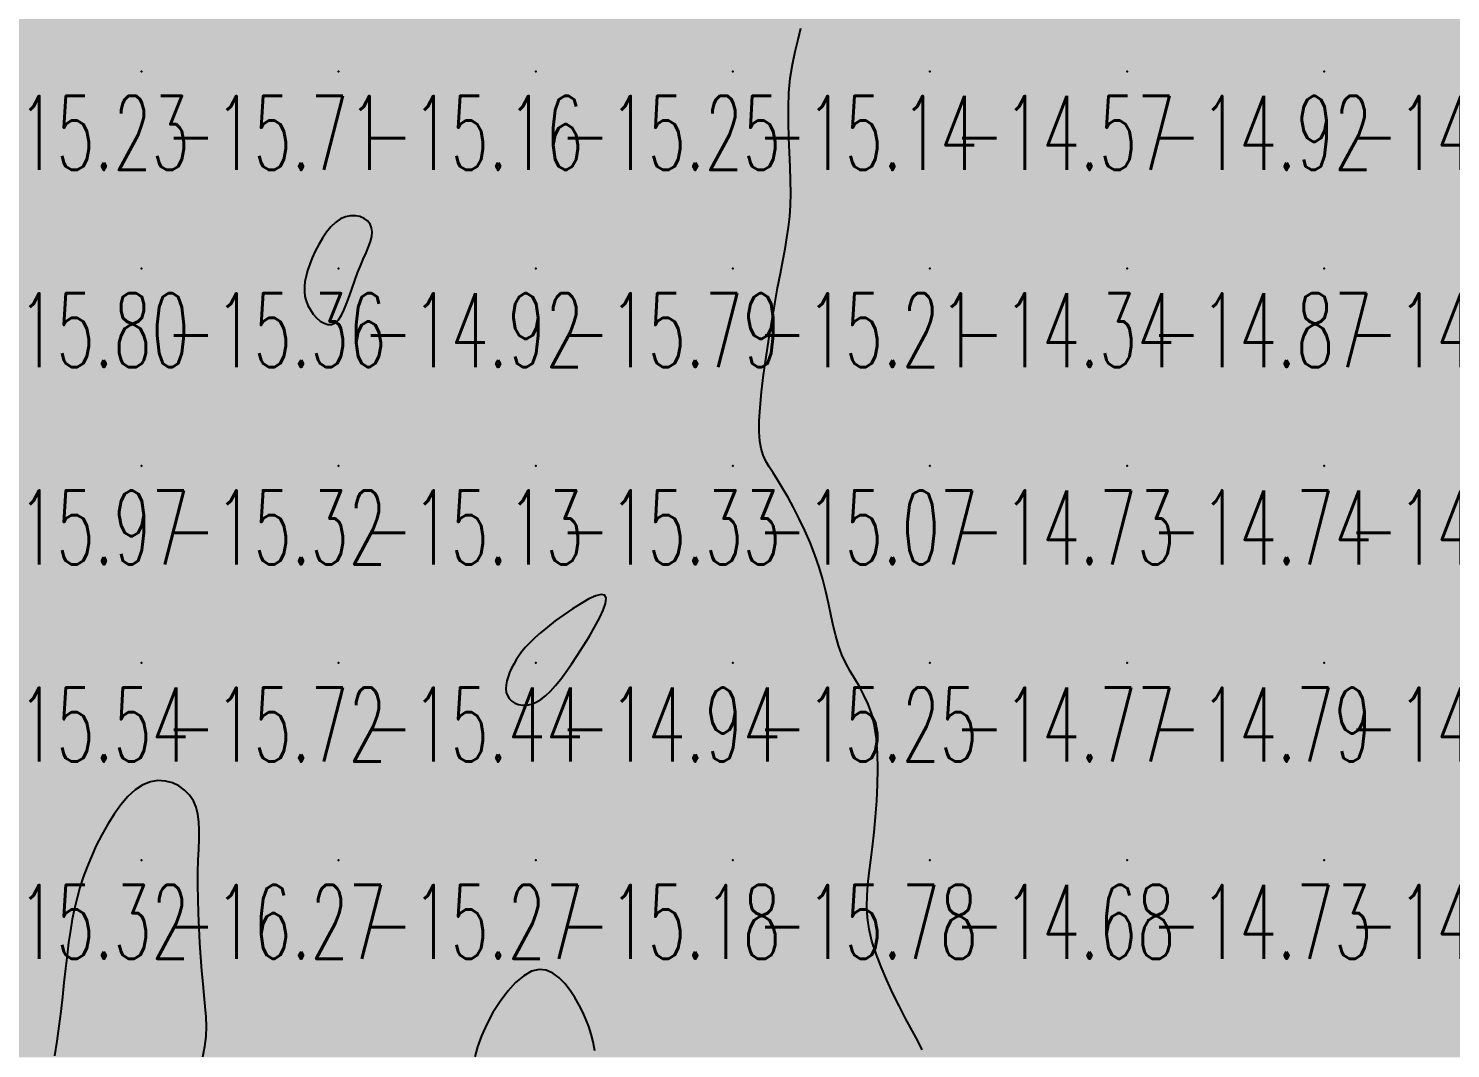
# Model space of a CAD drawing. Header units: millimetres. Extents: x 88261 to 90953, y 390274 to 392322.
# Drawn here: x 89514.5 to 89586.7, y 391637.7 to 391689.4 of the extents above; entities that cross this region are included whole.
import ezdxf
from ezdxf.enums import TextEntityAlignment as Align

# ---------------------------------------------------------------- set-up
doc = ezdxf.new("R2010")
doc.units = ezdxf.units.MM
doc.header["$LTSCALE"] = 25
for name, color, linetype in [('CN_03_00', 7, 'Continuous'), ('CN_04_00', 242, 'Continuous'), ('COTEAlt', 7, 'Continuous'), ('TN_COLORIAGE', 7, 'Continuous')]:
    doc.layers.add(name, color=color, linetype=linetype)
doc.styles.add('Simplex 1.0', font='Simplex.shx', dxfattribs={"width": 0.99, "height": 2.5})
doc.styles.get("Standard").update_dxf_attribs({"font": 'times.ttf'})

# ---------------------------------------------------------------- blocks, each defined once
blk = doc.blocks.new('COTE')
at = {"color": 0}
blk.add_point((0, 0), dxfattribs=at)
at = {"layer": 'COTEAlt'}
blk.add_attdef('ALT', text='', height=3.75, dxfattribs=at).set_placement((1.25, -1.25), align=Align.TOP_LEFT)

msp = doc.modelspace()

# ---------------------------------------------------------------- linework, layer by layer
at = {"layer": 'CN_03_00', "elevation": -16, "flags": 128}
msp.add_lwpolyline([(89523.369, 391637.269), (89523.473, 391637.797), (89523.528, 391638.303), (89523.543, 391638.799), (89523.527, 391639.3), (89523.487, 391639.82), (89523.433, 391640.371), (89523.373, 391640.969), (89523.314, 391641.621), (89523.26, 391642.318), (89523.212, 391643.046), (89523.172, 391643.79), (89523.14, 391644.536), (89523.119, 391645.268), (89523.109, 391645.973), (89523.114, 391646.635), (89523.132, 391647.244), (89523.155, 391647.801), (89523.175, 391648.308), (89523.181, 391648.77), (89523.165, 391649.191), (89523.117, 391649.574), (89523.028, 391649.924), (89522.887, 391650.244), (89522.689, 391650.536), (89522.44, 391650.792), (89522.146, 391651.004), (89521.818, 391651.161), (89521.462, 391651.254), (89521.088, 391651.273), (89520.704, 391651.21), (89520.318, 391651.054), (89519.937, 391650.801), (89519.566, 391650.46), (89519.207, 391650.048), (89518.864, 391649.578), (89518.54, 391649.066), (89518.237, 391648.528), (89517.959, 391647.977), (89517.708, 391647.428), (89517.488, 391646.894), (89517.295, 391646.371), (89517.127, 391645.851), (89516.981, 391645.328), (89516.853, 391644.794), (89516.742, 391644.243), (89516.643, 391643.668), (89516.555, 391643.061), (89516.473, 391642.417), (89516.395, 391641.741), (89516.319, 391641.038), (89516.24, 391640.314), (89516.156, 391639.574), (89516.064, 391638.824), (89515.961, 391638.07), (89515.844, 391637.317)], dxfattribs=at)
at = {"layer": 'CN_04_00', "elevation": -15, "flags": 128}
for points in [[(89559.858, 391637.625), (89559.716, 391637.904), (89559.527, 391638.266), (89559.284, 391638.719), (89559.001, 391639.252), (89558.693, 391639.846), (89558.374, 391640.484), (89558.062, 391641.15), (89557.77, 391641.825), (89557.514, 391642.493), (89557.31, 391643.136), (89557.17, 391643.742), (89557.088, 391644.32), (89557.055, 391644.881), (89557.064, 391645.441), (89557.105, 391646.011), (89557.17, 391646.604), (89557.249, 391647.235), (89557.335, 391647.917), (89557.418, 391648.656), (89557.494, 391649.441), (89557.555, 391650.252), (89557.595, 391651.07), (89557.61, 391651.878), (89557.594, 391652.657), (89557.539, 391653.388), (89557.441, 391654.052), (89557.297, 391654.637), (89557.113, 391655.153), (89556.901, 391655.614), (89556.671, 391656.038), (89556.433, 391656.438), (89556.198, 391656.831), (89555.976, 391657.233), (89555.778, 391657.657), (89555.61, 391658.118), (89555.468, 391658.614), (89555.341, 391659.141), (89555.222, 391659.695), (89555.1, 391660.272), (89554.968, 391660.868), (89554.815, 391661.478), (89554.634, 391662.099), (89554.418, 391662.726), (89554.172, 391663.35), (89553.904, 391663.962), (89553.623, 391664.554), (89553.336, 391665.115), (89553.052, 391665.636), (89552.779, 391666.109), (89552.525, 391666.524), (89552.297, 391666.877), (89552.097, 391667.188), (89551.928, 391667.48), (89551.79, 391667.778), (89551.686, 391668.107), (89551.616, 391668.49), (89551.583, 391668.952), (89551.588, 391669.517), (89551.631, 391670.201), (89551.708, 391670.986), (89551.812, 391671.843), (89551.937, 391672.746), (89552.077, 391673.666), (89552.226, 391674.577), (89552.377, 391675.451), (89552.524, 391676.261), (89552.662, 391676.986), (89552.788, 391677.638), (89552.901, 391678.236), (89552.997, 391678.797), (89553.076, 391679.34), (89553.136, 391679.884), (89553.173, 391680.446), (89553.188, 391681.046), (89553.178, 391681.698), (89553.152, 391682.393), (89553.119, 391683.123), (89553.088, 391683.875), (89553.068, 391684.638), (89553.069, 391685.402), (89553.099, 391686.154), (89553.167, 391686.885), (89553.278, 391687.583), (89553.418, 391688.242), (89553.566, 391688.857), (89553.704, 391689.42)], [(89543.245, 391637.58), (89543.16, 391638.02), (89543.06, 391638.425), (89542.941, 391638.805), (89542.802, 391639.171), (89542.641, 391639.531), (89542.453, 391639.895), (89542.239, 391640.27), (89541.997, 391640.638), (89541.729, 391640.981), (89541.437, 391641.278), (89541.12, 391641.509), (89540.781, 391641.654), (89540.421, 391641.693), (89540.039, 391641.606), (89539.64, 391641.381), (89539.233, 391641.034), (89538.83, 391640.59), (89538.442, 391640.074), (89538.083, 391639.51), (89537.764, 391638.923), (89537.495, 391638.337), (89537.291, 391637.776), (89537.158, 391637.26)]]:
    msp.add_lwpolyline(points, dxfattribs=at)
for points in [[(89530.242, 391674.646), (89530.395, 391674.876), (89530.537, 391675.164), (89530.673, 391675.497), (89530.805, 391675.861), (89530.936, 391676.245), (89531.071, 391676.633), (89531.21, 391677.014), (89531.357, 391677.375), (89531.504, 391677.716), (89531.644, 391678.035), (89531.767, 391678.332), (89531.865, 391678.608), (89531.93, 391678.862), (89531.954, 391679.095), (89531.927, 391679.305), (89531.845, 391679.493), (89531.713, 391679.654), (89531.54, 391679.782), (89531.333, 391679.872), (89531.102, 391679.919), (89530.855, 391679.919), (89530.6, 391679.865), (89530.346, 391679.752), (89530.099, 391679.578), (89529.864, 391679.351), (89529.641, 391679.08), (89529.433, 391678.778), (89529.242, 391678.454), (89529.069, 391678.118), (89528.916, 391677.782), (89528.786, 391677.455), (89528.68, 391677.147), (89528.598, 391676.857), (89528.543, 391676.582), (89528.515, 391676.321), (89528.516, 391676.071), (89528.546, 391675.83), (89528.606, 391675.595), (89528.697, 391675.365), (89528.82, 391675.14), (89528.969, 391674.927), (89529.138, 391674.736), (89529.322, 391674.579), (89529.514, 391674.465), (89529.707, 391674.405), (89529.897, 391674.409), (89530.077, 391674.487), (89530.242, 391674.646)], [(89540.509, 391655.386), (89540.753, 391655.575), (89541.001, 391655.81), (89541.255, 391656.089), (89541.517, 391656.411), (89541.787, 391656.773), (89542.068, 391657.175), (89542.359, 391657.613), (89542.661, 391658.083), (89542.959, 391658.568), (89543.238, 391659.048), (89543.479, 391659.504), (89543.669, 391659.914), (89543.789, 391660.259), (89543.824, 391660.519), (89543.757, 391660.675), (89543.578, 391660.712), (89543.302, 391660.643), (89542.953, 391660.487), (89542.55, 391660.262), (89542.116, 391659.988), (89541.672, 391659.684), (89541.241, 391659.369), (89540.843, 391659.061), (89540.497, 391658.775), (89540.201, 391658.512), (89539.948, 391658.268), (89539.734, 391658.038), (89539.552, 391657.819), (89539.396, 391657.607), (89539.26, 391657.397), (89539.139, 391657.187), (89539.028, 391656.973), (89538.929, 391656.757), (89538.847, 391656.541), (89538.784, 391656.33), (89538.746, 391656.125), (89538.735, 391655.931), (89538.756, 391655.748), (89538.812, 391655.582), (89538.906, 391655.433), (89539.034, 391655.308), (89539.193, 391655.208), (89539.376, 391655.139), (89539.58, 391655.105), (89539.8, 391655.108), (89540.031, 391655.154), (89540.269, 391655.245), (89540.509, 391655.386)]]:
    msp.add_lwpolyline(points, close=True, dxfattribs=at)
at = {"layer": 'TN_COLORIAGE', "color": 241}
for points in [[(89510.249, 391697.239, -15.784), (89510.249, 391687.239, -15.784), (89520.249, 391697.239, -15.784)], [(89510.249, 391687.239, -15.784), (89520.249, 391687.239, -15.784), (89520.249, 391697.239, -15.784)], [(89520.249, 391697.239, -15.287), (89520.249, 391687.239, -15.287), (89530.249, 391697.239, -15.287)], [(89520.249, 391687.239, -15.287), (89530.249, 391687.239, -15.287), (89530.249, 391697.239, -15.287)], [(89530.249, 391697.239, -15.082), (89530.249, 391687.239, -15.082), (89540.249, 391697.239, -15.082)], [(89530.249, 391687.239, -15.082), (89540.249, 391687.239, -15.082), (89540.249, 391697.239, -15.082)], [(89540.249, 391687.239, -15), (89545.969, 391692.959, -15), (89540.249, 391697.239, -15), (89543.277, 391697.239, -15)], [(89540.249, 391687.239, -15), (89545.969, 391692.959, -15), (89550.249, 391687.239, -15), (89550.249, 391691.457, -15)], [(89550.249, 391691.457, -15.138), (89554.912, 391691.902, -15.138), (89550.249, 391687.239, -15.138)], [(89552.658, 391687.239, -15.138), (89554.912, 391691.902, -15.138), (89550.249, 391687.239, -15.138)], [(89510.249, 391687.239, -15.705), (89510.249, 391677.239, -15.705), (89520.249, 391687.239, -15.705)], [(89510.249, 391677.239, -15.705), (89520.249, 391677.239, -15.705), (89520.249, 391687.239, -15.705)], [(89520.249, 391687.239, -15.161), (89520.249, 391677.239, -15.161), (89530.249, 391687.239, -15.161)], [(89520.249, 391677.239, -15), (89528.529, 391677.239, -15), (89530.249, 391687.239, -15), (89530.249, 391680.433, -15)], [(89540.249, 391687.239, -15), (89532.549, 391679.54, -15), (89530.249, 391687.239, -15), (89530.249, 391680.433, -15)], [(89540.249, 391677.239, -15), (89531.116, 391677.239, -15), (89540.249, 391687.239, -15), (89532.549, 391679.54, -15)], [(89540.249, 391687.239, -15.138), (89540.249, 391677.239, -15.138), (89550.249, 391687.239, -15.138)], [(89540.249, 391677.239, -15.138), (89550.249, 391677.239, -15.138), (89550.249, 391687.239, -15.138)], [(89550.249, 391677.239, -15), (89553.459, 391680.45, -15), (89550.249, 391687.239, -15), (89552.658, 391687.239, -15)], [(89552.63, 391677.239, -15.205), (89553.459, 391680.45, -15.205), (89550.249, 391677.239, -15.205)], [(89510.249, 391677.239, -15.363), (89510.249, 391667.239, -15.363), (89520.249, 391677.239, -15.363)], [(89510.249, 391667.239, -15.363), (89520.249, 391667.239, -15.363), (89520.249, 391677.239, -15.363)], [(89520.249, 391677.239, -15), (89528.529, 391677.239, -15), (89520.249, 391667.239, -15), (89528.351, 391675.342, -15)], [(89540.249, 391677.239, -15), (89531.116, 391677.239, -15), (89530.249, 391667.239, -15), (89530.249, 391673.585, -15)], [(89530.249, 391667.239, -15.795), (89540.249, 391667.239, -15.795), (89540.249, 391677.239, -15.795)], [(89540.249, 391677.239, -15.205), (89540.249, 391667.239, -15.205), (89550.249, 391677.239, -15.205)], [(89540.249, 391667.239, -15.205), (89550.249, 391667.239, -15.205), (89550.249, 391677.239, -15.205)], [(89550.249, 391677.239, -15), (89552.63, 391677.239, -15), (89550.249, 391667.239, -15), (89551.166, 391668.156, -15)], [(89520.249, 391667.239, -15), (89528.351, 391675.342, -15), (89530.249, 391667.239, -15), (89530.249, 391673.585, -15)], [(89551.166, 391668.156, -15.066), (89552.237, 391667.239, -15.066), (89550.249, 391667.239, -15.066)], [(89510.249, 391667.239, -15.322), (89510.249, 391657.239, -15.322), (89520.249, 391667.239, -15.322)], [(89510.249, 391657.239, -15.322), (89520.249, 391657.239, -15.322), (89520.249, 391667.239, -15.322)], [(89520.249, 391667.239, -15.131), (89520.249, 391657.239, -15.131), (89530.249, 391667.239, -15.131)], [(89520.249, 391657.239, -15.131), (89530.249, 391657.239, -15.131), (89530.249, 391667.239, -15.131)], [(89530.249, 391667.239, -15.332), (89530.249, 391657.239, -15.332), (89540.249, 391667.239, -15.332)], [(89530.249, 391657.239, -15), (89539.048, 391657.239, -15), (89540.249, 391667.239, -15), (89540.249, 391658.78, -15)], [(89540.249, 391667.239, -15), (89540.249, 391658.78, -15), (89550.249, 391667.239, -15), (89545.017, 391662.008, -15)], [(89550.249, 391657.239, -15), (89542.223, 391657.239, -15), (89550.249, 391667.239, -15), (89545.017, 391662.008, -15)], [(89550.249, 391657.239, -15), (89555.038, 391662.029, -15), (89550.249, 391667.239, -15), (89552.237, 391667.239, -15)], [(89555.038, 391662.029, -15.246), (89555.415, 391657.239, -15.246), (89550.249, 391657.239, -15.246)], [(89510.249, 391657.239, -15.717), (89510.249, 391647.239, -15.717), (89520.249, 391657.239, -15.717)], [(89520.249, 391652.141, -15.323), (89517.38, 391647.239, -15.323), (89520.249, 391657.239, -15.323), (89510.249, 391647.239, -15.323)], [(89520.249, 391652.141, -15.443), (89523.53, 391650.521, -15.443), (89520.249, 391657.239, -15.443), (89530.249, 391657.239, -15.443)], [(89523.53, 391650.521, -15.265), (89522.952, 391647.239, -15.265), (89530.249, 391657.239, -15.265), (89530.249, 391647.239, -15.265)], [(89530.249, 391657.239, -15), (89539.048, 391657.239, -15), (89530.249, 391647.239, -15), (89538.394, 391655.384, -15)], [(89550.249, 391657.239, -15), (89542.223, 391657.239, -15), (89540.249, 391647.239, -15), (89540.249, 391654.712, -15)], [(89540.249, 391647.239, -15.246), (89550.249, 391647.239, -15.246), (89550.249, 391657.239, -15.246)], [(89550.249, 391647.239, -15), (89557.968, 391654.958, -15), (89550.249, 391657.239, -15), (89555.415, 391657.239, -15)], [(89530.249, 391647.239, -15), (89538.394, 391655.384, -15), (89540.249, 391647.239, -15), (89540.249, 391654.712, -15)], [(89557.362, 391647.239, -15.778), (89557.968, 391654.958, -15.778), (89550.249, 391647.239, -15.778)], [(89516.481, 391643.471, -15.323), (89517.38, 391647.239, -15.323), (89510.249, 391637.239, -15.323), (89510.249, 391647.239, -15.323)], [(89522.952, 391647.239, -15.265), (89523.343, 391640.333, -15.265), (89530.249, 391647.239, -15.265)], [(89523.913, 391637.239, -15.265), (89523.343, 391640.333, -15.265), (89530.249, 391637.239, -15.265), (89530.249, 391647.239, -15.265)], [(89530.249, 391647.239, -15.179), (89530.249, 391637.239, -15.179), (89540.249, 391647.239, -15.179)], [(89530.249, 391637.239, -15), (89536.488, 391637.239, -15), (89540.249, 391647.239, -15), (89540.249, 391643.164, -15)], [(89550.249, 391647.239, -15), (89542.752, 391639.742, -15), (89540.249, 391647.239, -15), (89540.249, 391643.164, -15)], [(89550.249, 391647.239, -15), (89542.752, 391639.742, -15), (89550.249, 391637.239, -15), (89543.464, 391637.239, -15)], [(89550.249, 391647.239, -15), (89557.362, 391647.239, -15), (89550.249, 391637.239, -15), (89556.594, 391643.584, -15)], [(89516.481, 391643.471, -15.55), (89516.026, 391637.239, -15.55), (89510.249, 391637.239, -15.55)], [(89556.594, 391643.584, -15.548), (89560.126, 391637.239, -15.548), (89550.249, 391637.239, -15.548)]]:
    msp.add_solid(points, dxfattribs=at)
at = {"layer": 'TN_COLORIAGE', "color": 231}
for points in [[(89554.912, 391691.902, -14.566), (89552.658, 391687.239, -14.566), (89560.249, 391697.239, -14.566), (89560.249, 391687.239, -14.566)], [(89560.249, 391697.239, -14.963), (89560.249, 391687.239, -14.963), (89570.249, 391697.239, -14.963)], [(89560.249, 391687.239, -14.963), (89570.249, 391687.239, -14.963), (89570.249, 391697.239, -14.963)], [(89570.249, 391697.239, -14), (89579.162, 391697.239, -14), (89570.249, 391687.239, -14), (89579.117, 391696.108, -14)], [(89580.249, 391687.239, -14.624), (89590.249, 391687.239, -14.624), (89590.249, 391697.239, -14.624)], [(89590.249, 391697.239, -14), (89581.834, 391697.239, -14), (89580.249, 391687.239, -14), (89580.249, 391694.018, -14)], [(89570.249, 391687.239, -14), (89579.117, 391696.108, -14), (89580.249, 391687.239, -14), (89580.249, 391694.018, -14)], [(89553.459, 391680.45, -14.343), (89552.63, 391677.239, -14.343), (89560.249, 391687.239, -14.343), (89560.249, 391677.239, -14.343)], [(89552.658, 391687.239, -14.566), (89553.459, 391680.45, -14.566), (89560.249, 391687.239, -14.566)], [(89560.249, 391687.239, -14.92), (89560.249, 391677.239, -14.92), (89570.249, 391687.239, -14.92)], [(89560.249, 391677.239, -14.92), (89570.249, 391677.239, -14.92), (89570.249, 391687.239, -14.92)], [(89570.249, 391677.239, -14.247), (89580.249, 391677.239, -14.247), (89580.249, 391687.239, -14.247)], [(89570.249, 391687.239, -14.247), (89570.249, 391677.239, -14.247), (89580.249, 391687.239, -14.247)], [(89580.249, 391687.239, -14.623), (89580.249, 391677.239, -14.623), (89590.249, 391687.239, -14.623)], [(89580.249, 391677.239, -14.623), (89590.249, 391677.239, -14.623), (89590.249, 391687.239, -14.623)], [(89530.249, 391680.433, -14.925), (89528.529, 391677.239, -14.925), (89530.249, 391677.239, -14.925)], [(89530.249, 391680.433, -14.925), (89532.549, 391679.54, -14.925), (89530.249, 391677.239, -14.925)], [(89532.549, 391679.54, -14.925), (89531.116, 391677.239, -14.925), (89530.249, 391677.239, -14.925)], [(89528.351, 391675.342, -14.925), (89528.529, 391677.239, -14.925), (89530.249, 391677.239, -14.925)], [(89530.249, 391673.585, -14.925), (89528.351, 391675.342, -14.925), (89530.249, 391677.239, -14.925)], [(89530.249, 391673.585, -14.925), (89531.116, 391677.239, -14.925), (89530.249, 391677.239, -14.925)], [(89551.166, 391668.156, -14.343), (89552.63, 391677.239, -14.343), (89560.249, 391677.239, -14.343)], [(89552.237, 391667.239, -14.343), (89551.166, 391668.156, -14.343), (89560.249, 391667.239, -14.343), (89560.249, 391677.239, -14.343)], [(89560.249, 391667.239, -14.871), (89570.249, 391667.239, -14.871), (89570.249, 391677.239, -14.871)], [(89560.249, 391677.239, -14.871), (89560.249, 391667.239, -14.871), (89570.249, 391677.239, -14.871)], [(89570.249, 391667.239, -14.495), (89580.249, 391667.239, -14.495), (89580.249, 391677.239, -14.495)], [(89570.249, 391677.239, -14.495), (89570.249, 391667.239, -14.495), (89580.249, 391677.239, -14.495)], [(89580.249, 391667.239, -14.483), (89590.249, 391667.239, -14.483), (89590.249, 391677.239, -14.483)], [(89580.249, 391677.239, -14.483), (89580.249, 391667.239, -14.483), (89590.249, 391677.239, -14.483)], [(89552.237, 391667.239, -14.733), (89555.038, 391662.029, -14.733), (89560.249, 391667.239, -14.733)], [(89555.415, 391657.239, -14.733), (89555.038, 391662.029, -14.733), (89560.249, 391657.239, -14.733), (89560.249, 391667.239, -14.733)], [(89560.249, 391667.239, -14.738), (89560.249, 391657.239, -14.738), (89570.249, 391667.239, -14.738)], [(89560.249, 391657.239, -14.738), (89570.249, 391657.239, -14.738), (89570.249, 391667.239, -14.738)], [(89570.249, 391657.239, -14.593), (89580.249, 391657.239, -14.593), (89580.249, 391667.239, -14.593)], [(89570.249, 391667.239, -14.593), (89570.249, 391657.239, -14.593), (89580.249, 391667.239, -14.593)], [(89580.249, 391657.239, -14.316), (89590.249, 391657.239, -14.316), (89590.249, 391667.239, -14.316)], [(89580.249, 391667.239, -14.316), (89580.249, 391657.239, -14.316), (89590.249, 391667.239, -14.316)], [(89545.017, 391662.008, -14.94), (89540.249, 391658.78, -14.94), (89540.249, 391657.239, -14.94)], [(89545.017, 391662.008, -14.94), (89542.223, 391657.239, -14.94), (89540.249, 391657.239, -14.94)], [(89540.249, 391658.78, -14.94), (89539.048, 391657.239, -14.94), (89540.249, 391657.239, -14.94)], [(89538.394, 391655.384, -14.94), (89539.048, 391657.239, -14.94), (89540.249, 391657.239, -14.94)], [(89540.249, 391654.712, -14.94), (89538.394, 391655.384, -14.94), (89540.249, 391657.239, -14.94)], [(89540.249, 391654.712, -14.94), (89542.223, 391657.239, -14.94), (89540.249, 391657.239, -14.94)], [(89555.415, 391657.239, -14.77), (89557.968, 391654.958, -14.77), (89560.249, 391657.239, -14.77)], [(89557.968, 391654.958, -14.684), (89557.362, 391647.239, -14.684), (89560.249, 391657.239, -14.684), (89560.249, 391647.239, -14.684)], [(89560.249, 391657.239, -14.788), (89560.249, 391647.239, -14.788), (89570.249, 391657.239, -14.788)], [(89560.249, 391647.239, -14.788), (89570.249, 391647.239, -14.788), (89570.249, 391657.239, -14.788)], [(89570.249, 391657.239, -14.914), (89570.249, 391647.239, -14.914), (89580.249, 391657.239, -14.914)], [(89570.249, 391647.239, -14.914), (89580.249, 391647.239, -14.914), (89580.249, 391657.239, -14.914)], [(89580.249, 391647.239, -14.064), (89590.249, 391647.239, -14.064), (89590.249, 391657.239, -14.064)], [(89580.249, 391657.239, -14.064), (89580.249, 391647.239, -14.064), (89590.249, 391657.239, -14.064)], [(89560.126, 391637.239, -14.684), (89556.594, 391643.584, -14.684), (89560.249, 391637.239, -14.684), (89560.249, 391647.239, -14.684)], [(89556.594, 391643.584, -14.684), (89557.362, 391647.239, -14.684), (89560.249, 391647.239, -14.684)], [(89560.249, 391647.239, -14.728), (89560.249, 391637.239, -14.728), (89570.249, 391647.239, -14.728)], [(89560.249, 391637.239, -14.728), (89570.249, 391637.239, -14.728), (89570.249, 391647.239, -14.728)], [(89570.249, 391647.239, -14.859), (89570.249, 391637.239, -14.859), (89580.249, 391647.239, -14.859)], [(89570.249, 391637.239, -14.859), (89580.249, 391637.239, -14.859), (89580.249, 391647.239, -14.859)], [(89580.249, 391647.239, -14.308), (89580.249, 391637.239, -14.308), (89590.249, 391647.239, -14.308)], [(89590.04, 391637.239, -14.308), (89590.249, 391637.425, -14.308), (89580.249, 391637.239, -14.308), (89590.249, 391647.239, -14.308)], [(89540.249, 391643.164, -14.74), (89536.488, 391637.239, -14.74), (89540.249, 391637.239, -14.74)], [(89540.249, 391643.164, -14.74), (89542.752, 391639.742, -14.74), (89540.249, 391637.239, -14.74)], [(89543.464, 391637.239, -14.74), (89542.752, 391639.742, -14.74), (89540.249, 391637.239, -14.74)]]:
    msp.add_solid(points, dxfattribs=at)
at = {"layer": 'TN_COLORIAGE', "color": 183}
for points in [[(89517.38, 391647.239, -16.272), (89520.249, 391652.141, -16.272), (89520.249, 391647.239, -16.272)], [(89523.53, 391650.521, -16.272), (89520.249, 391652.141, -16.272), (89520.249, 391647.239, -16.272)], [(89522.952, 391647.239, -16.272), (89523.53, 391650.521, -16.272), (89520.249, 391647.239, -16.272)], [(89520.249, 391637.239, -16), (89516.026, 391637.239, -16), (89520.249, 391647.239, -16), (89516.481, 391643.471, -16)], [(89517.38, 391647.239, -16.272), (89516.481, 391643.471, -16.272), (89520.249, 391647.239, -16.272)], [(89520.249, 391637.239, -16), (89523.343, 391640.333, -16), (89520.249, 391647.239, -16), (89522.952, 391647.239, -16)], [(89523.343, 391640.333, -16.329), (89523.913, 391637.239, -16.329), (89520.249, 391637.239, -16.329)]]:
    msp.add_solid(points, dxfattribs=at)

# ---------------------------------------------------------------- block references
at = {"layer": 'COTEAlt'}
ref = msp.add_blockref('COTE', (89510.249, 391687.239), dxfattribs=at)
ref.add_attrib('ALT', '-15.23', dxfattribs={"height": 3.75, "style": 'Simplex 1.0', "width": 0.6}).set_placement((89511.499, 391685.989), align=Align.TOP_LEFT)
ref = msp.add_blockref('COTE', (89520.249, 391687.239), dxfattribs=at)
ref.add_attrib('ALT', '-15.71', dxfattribs={"height": 3.75, "style": 'Simplex 1.0', "width": 0.6}).set_placement((89521.499, 391685.989), align=Align.TOP_LEFT)
ref = msp.add_blockref('COTE', (89530.249, 391687.239), dxfattribs=at)
ref.add_attrib('ALT', '-15.16', dxfattribs={"height": 3.75, "style": 'Simplex 1.0', "width": 0.6}).set_placement((89531.499, 391685.989), align=Align.TOP_LEFT)
ref = msp.add_blockref('COTE', (89540.249, 391687.239), dxfattribs=at)
ref.add_attrib('ALT', '-15.25', dxfattribs={"height": 3.75, "style": 'Simplex 1.0', "width": 0.6}).set_placement((89541.499, 391685.989), align=Align.TOP_LEFT)
ref = msp.add_blockref('COTE', (89550.249, 391687.239), dxfattribs=at)
ref.add_attrib('ALT', '-15.14', dxfattribs={"height": 3.75, "style": 'Simplex 1.0', "width": 0.6}).set_placement((89551.499, 391685.989), align=Align.TOP_LEFT)
ref = msp.add_blockref('COTE', (89560.249, 391687.239), dxfattribs=at)
ref.add_attrib('ALT', '-14.57', dxfattribs={"height": 3.75, "style": 'Simplex 1.0', "width": 0.6}).set_placement((89561.499, 391685.989), align=Align.TOP_LEFT)
ref = msp.add_blockref('COTE', (89570.249, 391687.239), dxfattribs=at)
ref.add_attrib('ALT', '-14.92', dxfattribs={"height": 3.75, "style": 'Simplex 1.0', "width": 0.6}).set_placement((89571.499, 391685.989), align=Align.TOP_LEFT)
ref = msp.add_blockref('COTE', (89580.249, 391687.239), dxfattribs=at)
ref.add_attrib('ALT', '-14.25', dxfattribs={"height": 3.75, "style": 'Simplex 1.0', "width": 0.6}).set_placement((89581.499, 391685.989), align=Align.TOP_LEFT)
ref = msp.add_blockref('COTE', (89510.249, 391677.239), dxfattribs=at)
ref.add_attrib('ALT', '-15.80', dxfattribs={"height": 3.75, "style": 'Simplex 1.0', "width": 0.6}).set_placement((89511.499, 391675.989), align=Align.TOP_LEFT)
ref = msp.add_blockref('COTE', (89520.249, 391677.239), dxfattribs=at)
ref.add_attrib('ALT', '-15.36', dxfattribs={"height": 3.75, "style": 'Simplex 1.0', "width": 0.6}).set_placement((89521.499, 391675.989), align=Align.TOP_LEFT)
ref = msp.add_blockref('COTE', (89530.249, 391677.239), dxfattribs=at)
ref.add_attrib('ALT', '-14.92', dxfattribs={"height": 3.75, "style": 'Simplex 1.0', "width": 0.6}).set_placement((89531.499, 391675.989), align=Align.TOP_LEFT)
ref = msp.add_blockref('COTE', (89540.249, 391677.239), dxfattribs=at)
ref.add_attrib('ALT', '-15.79', dxfattribs={"height": 3.75, "style": 'Simplex 1.0', "width": 0.6}).set_placement((89541.499, 391675.989), align=Align.TOP_LEFT)
ref = msp.add_blockref('COTE', (89550.249, 391677.239), dxfattribs=at)
ref.add_attrib('ALT', '-15.21', dxfattribs={"height": 3.75, "style": 'Simplex 1.0', "width": 0.6}).set_placement((89551.499, 391675.989), align=Align.TOP_LEFT)
ref = msp.add_blockref('COTE', (89560.249, 391677.239), dxfattribs=at)
ref.add_attrib('ALT', '-14.34', dxfattribs={"height": 3.75, "style": 'Simplex 1.0', "width": 0.6}).set_placement((89561.499, 391675.989), align=Align.TOP_LEFT)
ref = msp.add_blockref('COTE', (89570.249, 391677.239), dxfattribs=at)
ref.add_attrib('ALT', '-14.87', dxfattribs={"height": 3.75, "style": 'Simplex 1.0', "width": 0.6}).set_placement((89571.499, 391675.989), align=Align.TOP_LEFT)
ref = msp.add_blockref('COTE', (89580.249, 391677.239), dxfattribs=at)
ref.add_attrib('ALT', '-14.50', dxfattribs={"height": 3.75, "style": 'Simplex 1.0', "width": 0.6}).set_placement((89581.499, 391675.989), align=Align.TOP_LEFT)
ref = msp.add_blockref('COTE', (89510.249, 391667.239), dxfattribs=at)
ref.add_attrib('ALT', '-15.97', dxfattribs={"height": 3.75, "style": 'Simplex 1.0', "width": 0.6}).set_placement((89511.499, 391665.989), align=Align.TOP_LEFT)
ref = msp.add_blockref('COTE', (89520.249, 391667.239), dxfattribs=at)
ref.add_attrib('ALT', '-15.32', dxfattribs={"height": 3.75, "style": 'Simplex 1.0', "width": 0.6}).set_placement((89521.499, 391665.989), align=Align.TOP_LEFT)
ref = msp.add_blockref('COTE', (89530.249, 391667.239), dxfattribs=at)
ref.add_attrib('ALT', '-15.13', dxfattribs={"height": 3.75, "style": 'Simplex 1.0', "width": 0.6}).set_placement((89531.499, 391665.989), align=Align.TOP_LEFT)
ref = msp.add_blockref('COTE', (89540.249, 391667.239), dxfattribs=at)
ref.add_attrib('ALT', '-15.33', dxfattribs={"height": 3.75, "style": 'Simplex 1.0', "width": 0.6}).set_placement((89541.499, 391665.989), align=Align.TOP_LEFT)
ref = msp.add_blockref('COTE', (89550.249, 391667.239), dxfattribs=at)
ref.add_attrib('ALT', '-15.07', dxfattribs={"height": 3.75, "style": 'Simplex 1.0', "width": 0.6}).set_placement((89551.499, 391665.989), align=Align.TOP_LEFT)
ref = msp.add_blockref('COTE', (89560.249, 391667.239), dxfattribs=at)
ref.add_attrib('ALT', '-14.73', dxfattribs={"height": 3.75, "style": 'Simplex 1.0', "width": 0.6}).set_placement((89561.499, 391665.989), align=Align.TOP_LEFT)
ref = msp.add_blockref('COTE', (89570.249, 391667.239), dxfattribs=at)
ref.add_attrib('ALT', '-14.74', dxfattribs={"height": 3.75, "style": 'Simplex 1.0', "width": 0.6}).set_placement((89571.499, 391665.989), align=Align.TOP_LEFT)
ref = msp.add_blockref('COTE', (89580.249, 391667.239), dxfattribs=at)
ref.add_attrib('ALT', '-14.59', dxfattribs={"height": 3.75, "style": 'Simplex 1.0', "width": 0.6}).set_placement((89581.499, 391665.989), align=Align.TOP_LEFT)
ref = msp.add_blockref('COTE', (89510.249, 391657.239), dxfattribs=at)
ref.add_attrib('ALT', '-15.54', dxfattribs={"height": 3.75, "style": 'Simplex 1.0', "width": 0.6}).set_placement((89511.499, 391655.989), align=Align.TOP_LEFT)
ref = msp.add_blockref('COTE', (89520.249, 391657.239), dxfattribs=at)
ref.add_attrib('ALT', '-15.72', dxfattribs={"height": 3.75, "style": 'Simplex 1.0', "width": 0.6}).set_placement((89521.499, 391655.989), align=Align.TOP_LEFT)
ref = msp.add_blockref('COTE', (89530.249, 391657.239), dxfattribs=at)
ref.add_attrib('ALT', '-15.44', dxfattribs={"height": 3.75, "style": 'Simplex 1.0', "width": 0.6}).set_placement((89531.499, 391655.989), align=Align.TOP_LEFT)
ref = msp.add_blockref('COTE', (89540.249, 391657.239), dxfattribs=at)
ref.add_attrib('ALT', '-14.94', dxfattribs={"height": 3.75, "style": 'Simplex 1.0', "width": 0.6}).set_placement((89541.499, 391655.989), align=Align.TOP_LEFT)
ref = msp.add_blockref('COTE', (89550.249, 391657.239), dxfattribs=at)
ref.add_attrib('ALT', '-15.25', dxfattribs={"height": 3.75, "style": 'Simplex 1.0', "width": 0.6}).set_placement((89551.499, 391655.989), align=Align.TOP_LEFT)
ref = msp.add_blockref('COTE', (89560.249, 391657.239), dxfattribs=at)
ref.add_attrib('ALT', '-14.77', dxfattribs={"height": 3.75, "style": 'Simplex 1.0', "width": 0.6}).set_placement((89561.499, 391655.989), align=Align.TOP_LEFT)
ref = msp.add_blockref('COTE', (89570.249, 391657.239), dxfattribs=at)
ref.add_attrib('ALT', '-14.79', dxfattribs={"height": 3.75, "style": 'Simplex 1.0', "width": 0.6}).set_placement((89571.499, 391655.989), align=Align.TOP_LEFT)
ref = msp.add_blockref('COTE', (89580.249, 391657.239), dxfattribs=at)
ref.add_attrib('ALT', '-14.91', dxfattribs={"height": 3.75, "style": 'Simplex 1.0', "width": 0.6}).set_placement((89581.499, 391655.989), align=Align.TOP_LEFT)
ref = msp.add_blockref('COTE', (89510.249, 391647.239), dxfattribs=at)
ref.add_attrib('ALT', '-15.32', dxfattribs={"height": 3.75, "style": 'Simplex 1.0', "width": 0.6}).set_placement((89511.499, 391645.989), align=Align.TOP_LEFT)
ref = msp.add_blockref('COTE', (89520.249, 391647.239), dxfattribs=at)
ref.add_attrib('ALT', '-16.27', dxfattribs={"height": 3.75, "style": 'Simplex 1.0', "width": 0.6}).set_placement((89521.499, 391645.989), align=Align.TOP_LEFT)
ref = msp.add_blockref('COTE', (89530.249, 391647.239), dxfattribs=at)
ref.add_attrib('ALT', '-15.27', dxfattribs={"height": 3.75, "style": 'Simplex 1.0', "width": 0.6}).set_placement((89531.499, 391645.989), align=Align.TOP_LEFT)
ref = msp.add_blockref('COTE', (89540.249, 391647.239), dxfattribs=at)
ref.add_attrib('ALT', '-15.18', dxfattribs={"height": 3.75, "style": 'Simplex 1.0', "width": 0.6}).set_placement((89541.499, 391645.989), align=Align.TOP_LEFT)
ref = msp.add_blockref('COTE', (89550.249, 391647.239), dxfattribs=at)
ref.add_attrib('ALT', '-15.78', dxfattribs={"height": 3.75, "style": 'Simplex 1.0', "width": 0.6}).set_placement((89551.499, 391645.989), align=Align.TOP_LEFT)
ref = msp.add_blockref('COTE', (89560.249, 391647.239), dxfattribs=at)
ref.add_attrib('ALT', '-14.68', dxfattribs={"height": 3.75, "style": 'Simplex 1.0', "width": 0.6}).set_placement((89561.499, 391645.989), align=Align.TOP_LEFT)
ref = msp.add_blockref('COTE', (89570.249, 391647.239), dxfattribs=at)
ref.add_attrib('ALT', '-14.73', dxfattribs={"height": 3.75, "style": 'Simplex 1.0', "width": 0.6}).set_placement((89571.499, 391645.989), align=Align.TOP_LEFT)
ref = msp.add_blockref('COTE', (89580.249, 391647.239), dxfattribs=at)
ref.add_attrib('ALT', '-14.86', dxfattribs={"height": 3.75, "style": 'Simplex 1.0', "width": 0.6}).set_placement((89581.499, 391645.989), align=Align.TOP_LEFT)

doc.saveas('drawing.dxf')
